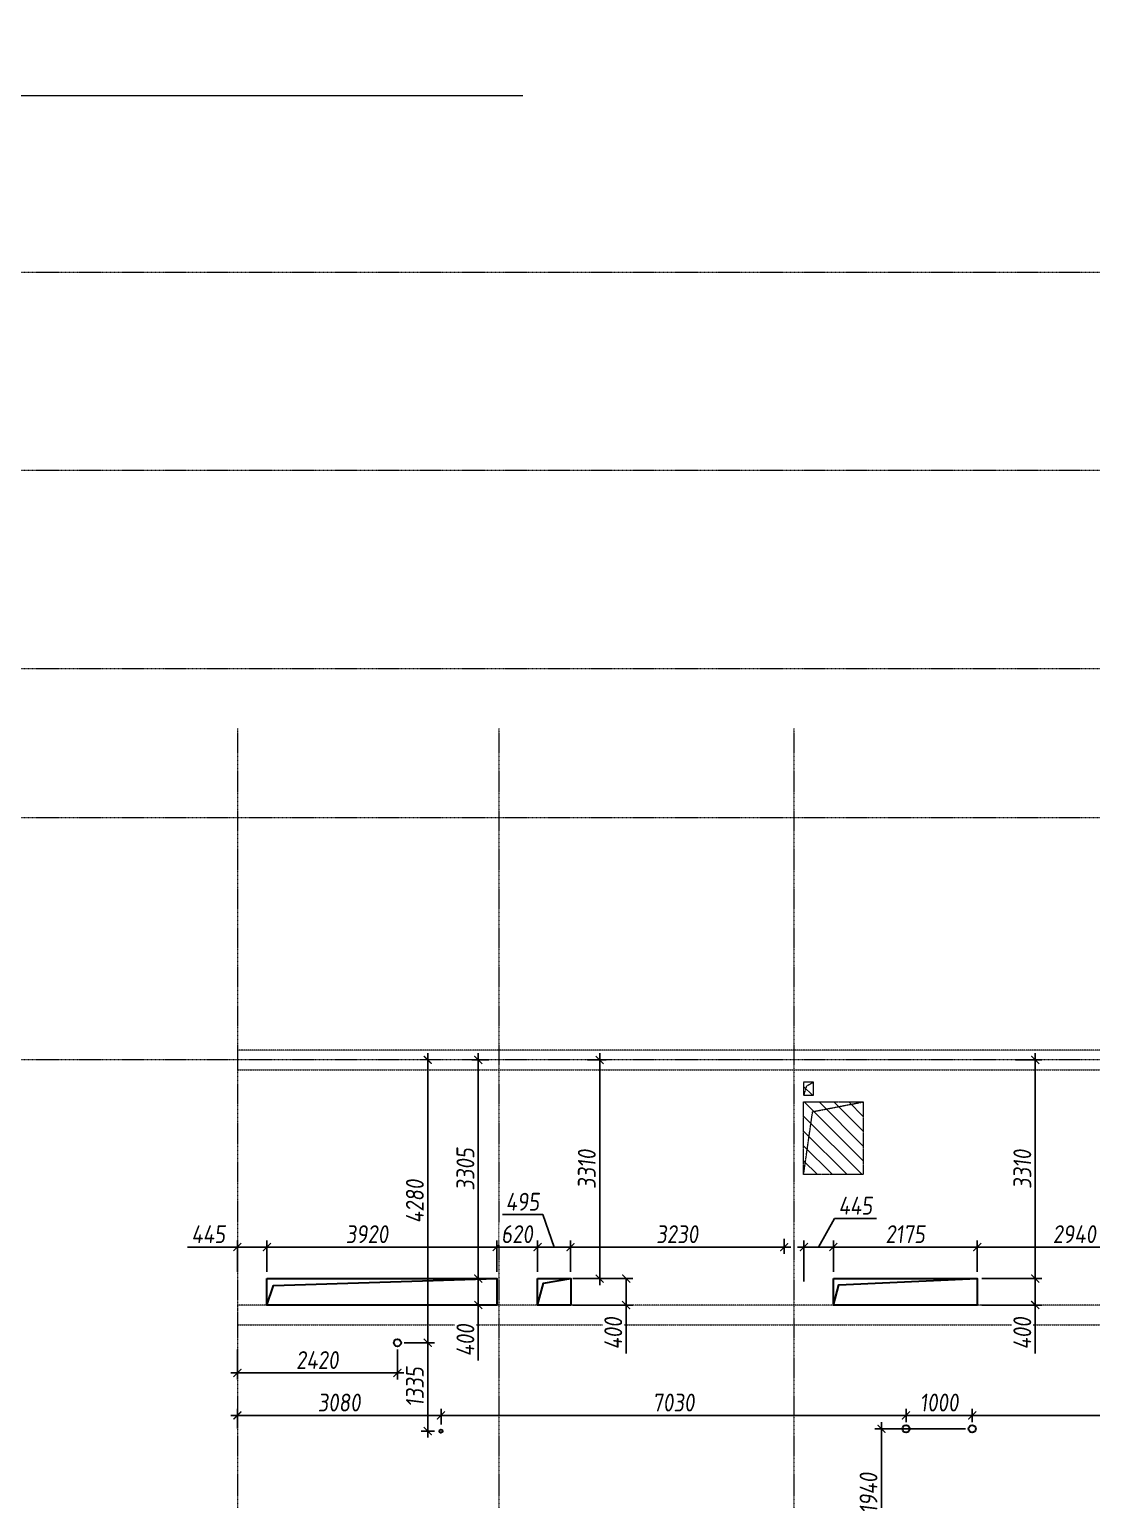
# Model space of a CAD drawing. Header units: millimetres. Extents: x -233751 to 529254, y -907864 to 285890.
# Drawn here: x 343576 to 359633, y 76035 to 98276 of the extents above; entities that cross this region are included whole.
import ezdxf

# ---------------------------------------------------------------- set-up
doc = ezdxf.new("R2010")
doc.units = ezdxf.units.MM
doc.linetypes.add('ADSK_Штриховая_ш2 п1', pattern=[3, 2, -1])
doc.linetypes.add('осевая', pattern=[2, 1.25, -0.25, 0.25, -0.25])
doc.layers.get('0').update_dxf_attribs({"lineweight": 30})
doc.layers.get('Defpoints').update_dxf_attribs({"lineweight": 0})
for name, color, linetype, lineweight in [('КР_БалкиЖБ', 7, 'ADSK_Штриховая_ш2 п1', 5), ('КР_Новые отверстия', 5, 'Continuous', 30), ('КР_Оси', 7, 'Continuous', 5), ('КР_Размеры отверстия', 7, 'Continuous', 5), ('КР_Сущ отверстия', 6, 'Continuous', 15), ('КР_Тонкая', 250, 'Continuous', 0)]:
    doc.layers.add(name, color=color, linetype=linetype, lineweight=lineweight)
doc.styles.add('ISOCPEUR', font='isocpeur.ttf', dxfattribs={"width": 0.85, "oblique": 7})
doc.dimstyles.new('R_100', dxfattribs={"dimtxt": 270, "dimasz": 120, "dimexe": 100, "dimexo": 100, "dimgap": 60, "dimtad": 1, "dimdec": 0, "dimrnd": 5, "dimzin": 0, "dimdsep": 46, "dimtxsty": 'ISOCPEUR', "dimblk": 'ARCHTICK', "dimcen": 0, "dimdle": 100, "dimclrd": 256, "dimclre": 256, "dimclrt": 256, "dimadec": 0, "dimazin": 0, "dimtfac": 2, "dimtdec": 0, "dimtmove": 0, "dimatfit": 3, "dimfxl": 1, "dimtvp": 3, "dimtfill": 1, "dimtolj": 1, "dimtzin": 0, "dimarcsym": 0})

# ---------------------------------------------------------------- blocks, each defined once
blk = doc.blocks.new('*U1879')
at = {"color": 0, "linetype": 'ByBlock', "lineweight": -2, "ltscale": 10}
blk.add_line((0, 0), (-74924, 0), dxfattribs=at)
blk = doc.blocks.new('*U1880')
at = {"color": 0, "linetype": 'ByBlock', "lineweight": -2, "ltscale": 10}
blk.add_line((0, 0), (-74924, 0), dxfattribs=at)
blk = doc.blocks.new('*U1881')
at = {"color": 0, "linetype": 'ByBlock', "lineweight": -2, "ltscale": 10}
blk.add_line((0, 0), (-74924, 0), dxfattribs=at)
blk = doc.blocks.new('*U1882')
at = {"color": 0, "linetype": 'ByBlock', "lineweight": -2, "ltscale": 10}
blk.add_line((0, 0), (-74924, 0), dxfattribs=at)
blk = doc.blocks.new('*U1883')
at = {"color": 0, "linetype": 'ByBlock', "lineweight": -2, "ltscale": 10}
blk.add_line((0, 0), (-74924, 0), dxfattribs=at)
blk = doc.blocks.new('*U1888')
at = {"color": 0, "linetype": 'ByBlock', "lineweight": -2, "ltscale": 10}
blk.add_line((0, 0), (0, -34307), dxfattribs=at)
blk = doc.blocks.new('*U1889')
at = {"color": 0, "linetype": 'ByBlock', "lineweight": -2, "ltscale": 10}
blk.add_line((0, 0), (0, -34307), dxfattribs=at)
blk = doc.blocks.new('*U1890')
at = {"color": 0, "linetype": 'ByBlock', "lineweight": -2, "ltscale": 10}
blk.add_line((0, 0), (0, -34307), dxfattribs=at)
blk = doc.blocks.new('_ArchTick')
at = {"color": 0, "linetype": 'ByBlock', "const_width": 0.15}
blk.add_lwpolyline([(-0.5, -0.5), (0.5, 0.5)], dxfattribs=at)
blk = doc.blocks.new('*D93')
at = {"layer": 'Defpoints', "color": 0, "transparency": 16777216}
for p in [(346720, 77308), (346720, 77008), (349798, 77072)]:
    blk.add_point(p, dxfattribs=at)
at = {"layer": 'КР_Размеры отверстия', "lineweight": -2, "transparency": 16777216}
for p, q in [((346720, 77108), (346720, 77408)), ((349798, 77172), (349798, 77408)), ((349898, 77308), (346620, 77308))]:
    blk.add_line(p, q, dxfattribs=at)
at = {"layer": 'КР_Размеры отверстия', "lineweight": -2, "transparency": 16777216, "xscale": 120, "yscale": 120, "zscale": 120, "rotation": 180}
blk.add_blockref('_ArchTick', (346720, 77308), dxfattribs=at)
at = {"layer": 'КР_Размеры отверстия', "lineweight": -2, "transparency": 16777216, "xscale": 120, "yscale": 120, "zscale": 120}
blk.add_blockref('_ArchTick', (349798, 77308), dxfattribs=at)
at = {"layer": 'КР_Размеры отверстия', "transparency": 16777216, "insert": (348259, 77503), "char_height": 270, "attachment_point": 5, "style": 'ISOCPEUR', "bg_fill": 3, "box_fill_scale": 1.1, "bg_fill_color": 256, "bg_fill_true_color": 13158600, "bg_fill_transparency": 0}
blk.add_mtext('\\A1;3080', dxfattribs=at)
blk = doc.blocks.new('*D94')
at = {"layer": 'Defpoints', "color": 0, "transparency": 16777216}
for p in [(346720, 78407), (349139, 78407), (346720, 77951)]:
    blk.add_point(p, dxfattribs=at)
at = {"layer": 'КР_Размеры отверстия', "lineweight": -2, "transparency": 16777216}
for p, q in [((346720, 78307), (346720, 77851)), ((349139, 78307), (349139, 77851)), ((349239, 77951), (346620, 77951))]:
    blk.add_line(p, q, dxfattribs=at)
at = {"layer": 'КР_Размеры отверстия', "lineweight": -2, "transparency": 16777216, "xscale": 120, "yscale": 120, "zscale": 120, "rotation": 180}
blk.add_blockref('_ArchTick', (346720, 77951), dxfattribs=at)
at = {"layer": 'КР_Размеры отверстия', "lineweight": -2, "transparency": 16777216, "xscale": 120, "yscale": 120, "zscale": 120}
blk.add_blockref('_ArchTick', (349139, 77951), dxfattribs=at)
at = {"layer": 'КР_Размеры отверстия', "transparency": 16777216, "insert": (347929, 78146), "char_height": 270, "attachment_point": 5, "style": 'ISOCPEUR', "bg_fill": 3, "box_fill_scale": 1.1, "bg_fill_color": 256, "bg_fill_true_color": 13158600, "bg_fill_transparency": 0}
blk.add_mtext('\\A1;2420', dxfattribs=at)
blk = doc.blocks.new('*D95')
at = {"layer": 'Defpoints', "color": 0, "transparency": 16777216}
for p in [(346720, 79855), (346720, 79378), (347165, 79378)]:
    blk.add_point(p, dxfattribs=at)
at = {"layer": 'КР_Размеры отверстия', "lineweight": -2, "transparency": 16777216}
for p, q in [((346720, 79855), (345965, 79855)), ((346720, 79478), (346720, 79955)), ((347265, 79855), (346720, 79855)), ((347165, 79478), (347165, 79955))]:
    blk.add_line(p, q, dxfattribs=at)
at = {"layer": 'КР_Размеры отверстия', "lineweight": -2, "transparency": 16777216, "xscale": 120, "yscale": 120, "zscale": 120, "rotation": 180}
blk.add_blockref('_ArchTick', (346720, 79855), dxfattribs=at)
at = {"layer": 'КР_Размеры отверстия', "lineweight": -2, "transparency": 16777216, "xscale": 120, "yscale": 120, "zscale": 120}
blk.add_blockref('_ArchTick', (347165, 79855), dxfattribs=at)
at = {"layer": 'КР_Размеры отверстия', "transparency": 16777216, "insert": (346282, 80050), "char_height": 270, "attachment_point": 5, "style": 'ISOCPEUR', "bg_fill": 3, "box_fill_scale": 1.1, "bg_fill_color": 256, "bg_fill_true_color": 13158600, "bg_fill_transparency": 0}
blk.add_mtext('\\A1;445', dxfattribs=at)
blk = doc.blocks.new('*D96')
at = {"layer": 'Defpoints', "color": 0, "transparency": 16777216}
for p in [(350640, 79855), (346720, 79378), (350640, 79378)]:
    blk.add_point(p, dxfattribs=at)
at = {"layer": 'КР_Размеры отверстия', "lineweight": -2, "transparency": 16777216}
for p, q in [((346620, 79855), (350740, 79855)), ((346720, 79478), (346720, 79955)), ((350640, 79478), (350640, 79955))]:
    blk.add_line(p, q, dxfattribs=at)
at = {"layer": 'КР_Размеры отверстия', "lineweight": -2, "transparency": 16777216, "xscale": 120, "yscale": 120, "zscale": 120, "rotation": 180}
blk.add_blockref('_ArchTick', (346720, 79855), dxfattribs=at)
at = {"layer": 'КР_Размеры отверстия', "lineweight": -2, "transparency": 16777216, "xscale": 120, "yscale": 120, "zscale": 120}
blk.add_blockref('_ArchTick', (350640, 79855), dxfattribs=at)
at = {"layer": 'КР_Размеры отверстия', "transparency": 16777216, "insert": (348680, 80050), "char_height": 270, "attachment_point": 5, "style": 'ISOCPEUR', "bg_fill": 3, "box_fill_scale": 1.1, "bg_fill_color": 256, "bg_fill_true_color": 13158600, "bg_fill_transparency": 0}
blk.add_mtext('\\A1;3920', dxfattribs=at)
blk = doc.blocks.new('*D97')
at = {"layer": 'Defpoints', "color": 0, "transparency": 16777216}
for p in [(350640, 79378), (351259, 79378)]:
    blk.add_point(p, dxfattribs=at)
at = {"layer": 'КР_Размеры отверстия', "lineweight": -2, "transparency": 16777216}
for p, q in [((350540, 79855), (351359, 79855)), ((350640, 79478), (350640, 79955)), ((351259, 79478), (351259, 79955))]:
    blk.add_line(p, q, dxfattribs=at)
at = {"layer": 'КР_Размеры отверстия', "lineweight": -2, "transparency": 16777216, "xscale": 120, "yscale": 120, "zscale": 120, "rotation": 180}
blk.add_blockref('_ArchTick', (350640, 79855), dxfattribs=at)
at = {"layer": 'КР_Размеры отверстия', "lineweight": -2, "transparency": 16777216, "xscale": 120, "yscale": 120, "zscale": 120}
blk.add_blockref('_ArchTick', (351259, 79855), dxfattribs=at)
at = {"layer": 'КР_Размеры отверстия', "transparency": 16777216, "insert": (350949, 80050), "char_height": 270, "attachment_point": 5, "style": 'ISOCPEUR', "bg_fill": 3, "box_fill_scale": 1.1, "bg_fill_color": 256, "bg_fill_true_color": 13158600, "bg_fill_transparency": 0}
blk.add_mtext('\\A1;620', dxfattribs=at)
at = {"layer": 'Defpoints', "color": 0, "transparency": 16777216}
blk.add_point((351259, 79855), dxfattribs=at)
blk = doc.blocks.new('*D98')
at = {"layer": 'Defpoints', "color": 0, "transparency": 16777216}
for p in [(351755, 79855), (351259, 79378), (351755, 79378)]:
    blk.add_point(p, dxfattribs=at)
at = {"layer": 'КР_Размеры отверстия', "lineweight": -2, "transparency": 16777216}
for p, q in [((351338, 80346), (350726, 80346)), ((351507, 79855), (351338, 80346)), ((351159, 79855), (351855, 79855)), ((351259, 79478), (351259, 79955)), ((351755, 79478), (351755, 79955))]:
    blk.add_line(p, q, dxfattribs=at)
at = {"layer": 'КР_Размеры отверстия', "lineweight": -2, "transparency": 16777216, "xscale": 120, "yscale": 120, "zscale": 120, "rotation": 180}
blk.add_blockref('_ArchTick', (351259, 79855), dxfattribs=at)
at = {"layer": 'КР_Размеры отверстия', "lineweight": -2, "transparency": 16777216, "xscale": 120, "yscale": 120, "zscale": 120}
blk.add_blockref('_ArchTick', (351755, 79855), dxfattribs=at)
at = {"layer": 'КР_Размеры отверстия', "transparency": 16777216, "insert": (351032, 80541), "char_height": 270, "attachment_point": 5, "style": 'ISOCPEUR', "bg_fill": 3, "box_fill_scale": 1.1, "bg_fill_color": 256, "bg_fill_true_color": 13158600, "bg_fill_transparency": 0}
blk.add_mtext('\\A1;495', dxfattribs=at)
blk = doc.blocks.new('*D99')
at = {"layer": 'Defpoints', "color": 0, "transparency": 16777216}
for p in [(354985, 80080), (354985, 79855), (351755, 79378)]:
    blk.add_point(p, dxfattribs=at)
at = {"layer": 'КР_Размеры отверстия', "lineweight": -2, "transparency": 16777216}
for p, q in [((351655, 79855), (355085, 79855)), ((351755, 79478), (351755, 79955)), ((354985, 79980), (354985, 79755))]:
    blk.add_line(p, q, dxfattribs=at)
at = {"layer": 'КР_Размеры отверстия', "lineweight": -2, "transparency": 16777216, "xscale": 120, "yscale": 120, "zscale": 120, "rotation": 180}
blk.add_blockref('_ArchTick', (351755, 79855), dxfattribs=at)
at = {"layer": 'КР_Размеры отверстия', "lineweight": -2, "transparency": 16777216, "xscale": 120, "yscale": 120, "zscale": 120}
blk.add_blockref('_ArchTick', (354985, 79855), dxfattribs=at)
at = {"layer": 'КР_Размеры отверстия', "transparency": 16777216, "insert": (353370, 80050), "char_height": 270, "attachment_point": 5, "style": 'ISOCPEUR', "bg_fill": 3, "box_fill_scale": 1.1, "bg_fill_color": 256, "bg_fill_true_color": 13158600, "bg_fill_transparency": 0}
blk.add_mtext('\\A1;3230', dxfattribs=at)
blk = doc.blocks.new('*D100')
at = {"layer": 'Defpoints', "color": 0, "transparency": 16777216}
for p in [(350362, 79378), (350640, 79378), (350640, 78978)]:
    blk.add_point(p, dxfattribs=at)
at = {"layer": 'КР_Размеры отверстия', "lineweight": -2, "transparency": 16777216}
for p, q in [((350540, 79378), (350262, 79378)), ((350362, 79378), (350362, 78878)), ((350540, 78978), (350262, 78978)), ((350362, 78978), (350362, 78140))]:
    blk.add_line(p, q, dxfattribs=at)
at = {"layer": 'КР_Размеры отверстия', "lineweight": -2, "transparency": 16777216, "xscale": 120, "yscale": 120, "zscale": 120}
for p, rotation in [((350362, 79378), 90), ((350362, 78978), 270)]:
    blk.add_blockref('_ArchTick', p, dxfattribs=dict(at, rotation=rotation))
at = {"layer": 'КР_Размеры отверстия', "transparency": 16777216, "insert": (350167, 78446), "char_height": 270, "attachment_point": 5, "rotation": 90, "style": 'ISOCPEUR', "bg_fill": 3, "box_fill_scale": 1.1, "bg_fill_color": 256, "bg_fill_true_color": 13158600, "bg_fill_transparency": 0}
blk.add_mtext('\\A1;400', dxfattribs=at)
blk = doc.blocks.new('*D101')
at = {"layer": 'Defpoints', "color": 0, "transparency": 16777216}
for p in [(350362, 82686), (350623, 82686), (350640, 79378)]:
    blk.add_point(p, dxfattribs=at)
at = {"layer": 'КР_Размеры отверстия', "lineweight": -2, "transparency": 16777216}
for p, q in [((350362, 79278), (350362, 82786)), ((350523, 82686), (350262, 82686)), ((350540, 79378), (350262, 79378))]:
    blk.add_line(p, q, dxfattribs=at)
at = {"layer": 'КР_Размеры отверстия', "lineweight": -2, "transparency": 16777216, "xscale": 120, "yscale": 120, "zscale": 120}
for p, rotation in [((350362, 82686), 90), ((350362, 79378), 270)]:
    blk.add_blockref('_ArchTick', p, dxfattribs=dict(at, rotation=rotation))
at = {"layer": 'КР_Размеры отверстия', "transparency": 16777216, "insert": (350167, 81032), "char_height": 270, "attachment_point": 5, "rotation": 90, "style": 'ISOCPEUR', "bg_fill": 3, "box_fill_scale": 1.1, "bg_fill_color": 256, "bg_fill_true_color": 13158600, "bg_fill_transparency": 0}
blk.add_mtext('\\A1;3305', dxfattribs=at)
blk = doc.blocks.new('*D102')
at = {"layer": 'Defpoints', "color": 0, "transparency": 16777216}
for p in [(349598, 82686), (349598, 82686), (349139, 78407)]:
    blk.add_point(p, dxfattribs=at)
at = {"layer": 'КР_Размеры отверстия', "lineweight": -2, "transparency": 16777216}
for p, q in [((349598, 78307), (349598, 82786)), ((349239, 78407), (349698, 78407))]:
    blk.add_line(p, q, dxfattribs=at)
at = {"layer": 'КР_Размеры отверстия', "lineweight": -2, "transparency": 16777216, "xscale": 120, "yscale": 120, "zscale": 120}
for p, rotation in [((349598, 82686), 90), ((349598, 78407), 270)]:
    blk.add_blockref('_ArchTick', p, dxfattribs=dict(at, rotation=rotation))
at = {"layer": 'КР_Размеры отверстия', "transparency": 16777216, "insert": (349403, 80547), "char_height": 270, "attachment_point": 5, "rotation": 90, "style": 'ISOCPEUR', "bg_fill": 3, "box_fill_scale": 1.1, "bg_fill_color": 256, "bg_fill_true_color": 13158600, "bg_fill_transparency": 0}
blk.add_mtext('\\A1;4280', dxfattribs=at)
blk = doc.blocks.new('*D103')
at = {"layer": 'Defpoints', "color": 0, "transparency": 16777216}
for p in [(349139, 78407), (349598, 77072), (349798, 77072)]:
    blk.add_point(p, dxfattribs=at)
at = {"layer": 'КР_Размеры отверстия', "lineweight": -2, "transparency": 16777216}
for p, q in [((349239, 78407), (349698, 78407)), ((349598, 78507), (349598, 76972)), ((349698, 77072), (349498, 77072))]:
    blk.add_line(p, q, dxfattribs=at)
at = {"layer": 'КР_Размеры отверстия', "lineweight": -2, "transparency": 16777216, "xscale": 120, "yscale": 120, "zscale": 120}
for p, rotation in [((349598, 78407), 90), ((349598, 77072), 270)]:
    blk.add_blockref('_ArchTick', p, dxfattribs=dict(at, rotation=rotation))
at = {"layer": 'КР_Размеры отверстия', "transparency": 16777216, "insert": (349403, 77740), "char_height": 270, "attachment_point": 5, "rotation": 90, "style": 'ISOCPEUR', "bg_fill": 3, "box_fill_scale": 1.1, "bg_fill_color": 256, "bg_fill_true_color": 13158600, "bg_fill_transparency": 0}
blk.add_mtext('\\A1;1335', dxfattribs=at)
blk = doc.blocks.new('*D104')
at = {"layer": 'Defpoints', "color": 0, "transparency": 16777216}
for p in [(355730, 79855), (355285, 79234), (355730, 79378)]:
    blk.add_point(p, dxfattribs=at)
at = {"layer": 'КР_Размеры отверстия', "lineweight": -2, "transparency": 16777216}
for p, q in [((355507, 79855), (355747, 80286)), ((355747, 80286), (356382, 80286)), ((355185, 79855), (355830, 79855)), ((355285, 79334), (355285, 79955)), ((355730, 79478), (355730, 79955))]:
    blk.add_line(p, q, dxfattribs=at)
at = {"layer": 'КР_Размеры отверстия', "lineweight": -2, "transparency": 16777216, "xscale": 120, "yscale": 120, "zscale": 120, "rotation": 180}
blk.add_blockref('_ArchTick', (355285, 79855), dxfattribs=at)
at = {"layer": 'КР_Размеры отверстия', "lineweight": -2, "transparency": 16777216, "xscale": 120, "yscale": 120, "zscale": 120}
blk.add_blockref('_ArchTick', (355730, 79855), dxfattribs=at)
at = {"layer": 'КР_Размеры отверстия', "transparency": 16777216, "insert": (356065, 80481), "char_height": 270, "attachment_point": 5, "style": 'ISOCPEUR', "bg_fill": 3, "box_fill_scale": 1.1, "bg_fill_color": 256, "bg_fill_true_color": 13158600, "bg_fill_transparency": 0}
blk.add_mtext('\\A1;445', dxfattribs=at)
blk = doc.blocks.new('*D105')
at = {"layer": 'Defpoints', "color": 0, "transparency": 16777216}
for p in [(357905, 79855), (355730, 79378), (357905, 79378)]:
    blk.add_point(p, dxfattribs=at)
at = {"layer": 'КР_Размеры отверстия', "lineweight": -2, "transparency": 16777216}
for p, q in [((355630, 79855), (358005, 79855)), ((355730, 79478), (355730, 79955)), ((357905, 79478), (357905, 79955))]:
    blk.add_line(p, q, dxfattribs=at)
at = {"layer": 'КР_Размеры отверстия', "lineweight": -2, "transparency": 16777216, "xscale": 120, "yscale": 120, "zscale": 120, "rotation": 180}
blk.add_blockref('_ArchTick', (355730, 79855), dxfattribs=at)
at = {"layer": 'КР_Размеры отверстия', "lineweight": -2, "transparency": 16777216, "xscale": 120, "yscale": 120, "zscale": 120}
blk.add_blockref('_ArchTick', (357905, 79855), dxfattribs=at)
at = {"layer": 'КР_Размеры отверстия', "transparency": 16777216, "insert": (356817, 80050), "char_height": 270, "attachment_point": 5, "style": 'ISOCPEUR', "bg_fill": 3, "box_fill_scale": 1.1, "bg_fill_color": 256, "bg_fill_true_color": 13158600, "bg_fill_transparency": 0}
blk.add_mtext('\\A1;2175', dxfattribs=at)
blk = doc.blocks.new('*D106')
at = {"layer": 'Defpoints', "color": 0, "transparency": 16777216}
for p in [(360846, 79855), (357905, 79378), (360846, 79378)]:
    blk.add_point(p, dxfattribs=at)
at = {"layer": 'КР_Размеры отверстия', "lineweight": -2, "transparency": 16777216}
for p, q in [((357805, 79855), (360946, 79855)), ((357905, 79478), (357905, 79955)), ((360846, 79478), (360846, 79955))]:
    blk.add_line(p, q, dxfattribs=at)
at = {"layer": 'КР_Размеры отверстия', "lineweight": -2, "transparency": 16777216, "xscale": 120, "yscale": 120, "zscale": 120, "rotation": 180}
blk.add_blockref('_ArchTick', (357905, 79855), dxfattribs=at)
at = {"layer": 'КР_Размеры отверстия', "lineweight": -2, "transparency": 16777216, "xscale": 120, "yscale": 120, "zscale": 120}
blk.add_blockref('_ArchTick', (360846, 79855), dxfattribs=at)
at = {"layer": 'КР_Размеры отверстия', "transparency": 16777216, "insert": (359375, 80050), "char_height": 270, "attachment_point": 5, "style": 'ISOCPEUR', "bg_fill": 3, "box_fill_scale": 1.1, "bg_fill_color": 256, "bg_fill_true_color": 13158600, "bg_fill_transparency": 0}
blk.add_mtext('\\A1;2940', dxfattribs=at)
blk = doc.blocks.new('*D111')
at = {"layer": 'Defpoints', "color": 0, "transparency": 16777216}
for p in [(357875, 79378), (358781, 79378), (357875, 78978)]:
    blk.add_point(p, dxfattribs=at)
at = {"layer": 'КР_Размеры отверстия', "lineweight": -2, "transparency": 16777216}
for p, q in [((357975, 79378), (358881, 79378)), ((358781, 79378), (358781, 78878)), ((357975, 78978), (358881, 78978)), ((358781, 78978), (358781, 78245))]:
    blk.add_line(p, q, dxfattribs=at)
at = {"layer": 'КР_Размеры отверстия', "lineweight": -2, "transparency": 16777216, "xscale": 120, "yscale": 120, "zscale": 120}
for p, rotation in [((358781, 79378), 90), ((358781, 78978), 270)]:
    blk.add_blockref('_ArchTick', p, dxfattribs=dict(at, rotation=rotation))
at = {"layer": 'КР_Размеры отверстия', "transparency": 16777216, "insert": (358586, 78551), "char_height": 270, "attachment_point": 5, "rotation": 90, "style": 'ISOCPEUR', "bg_fill": 3, "box_fill_scale": 1.1, "bg_fill_color": 256, "bg_fill_true_color": 13158600, "bg_fill_transparency": 0}
blk.add_mtext('\\A1;400', dxfattribs=at)
blk = doc.blocks.new('*D112')
at = {"layer": 'Defpoints', "color": 0, "transparency": 16777216}
for p in [(358381, 82686), (358781, 82686), (357875, 79378)]:
    blk.add_point(p, dxfattribs=at)
at = {"layer": 'КР_Размеры отверстия', "lineweight": -2, "transparency": 16777216}
for p, q in [((358781, 79278), (358781, 82786)), ((358481, 82686), (358881, 82686)), ((357975, 79378), (358881, 79378))]:
    blk.add_line(p, q, dxfattribs=at)
at = {"layer": 'КР_Размеры отверстия', "lineweight": -2, "transparency": 16777216, "xscale": 120, "yscale": 120, "zscale": 120}
for p, rotation in [((358781, 82686), 90), ((358781, 79378), 270)]:
    blk.add_blockref('_ArchTick', p, dxfattribs=dict(at, rotation=rotation))
at = {"layer": 'КР_Размеры отверстия', "transparency": 16777216, "insert": (358586, 81032), "char_height": 270, "attachment_point": 5, "rotation": 90, "style": 'ISOCPEUR', "bg_fill": 3, "box_fill_scale": 1.1, "bg_fill_color": 256, "bg_fill_true_color": 13158600, "bg_fill_transparency": 0}
blk.add_mtext('\\A1;3310', dxfattribs=at)
blk = doc.blocks.new('*D113')
at = {"layer": 'Defpoints', "color": 0, "transparency": 16777216}
for p in [(351691, 79378), (352597, 79378), (351691, 78978)]:
    blk.add_point(p, dxfattribs=at)
at = {"layer": 'КР_Размеры отверстия', "lineweight": -2, "transparency": 16777216}
for p, q in [((351791, 79378), (352697, 79378)), ((352597, 79378), (352597, 78878)), ((351791, 78978), (352697, 78978)), ((352597, 78978), (352597, 78245))]:
    blk.add_line(p, q, dxfattribs=at)
at = {"layer": 'КР_Размеры отверстия', "lineweight": -2, "transparency": 16777216, "xscale": 120, "yscale": 120, "zscale": 120}
for p, rotation in [((352597, 79378), 90), ((352597, 78978), 270)]:
    blk.add_blockref('_ArchTick', p, dxfattribs=dict(at, rotation=rotation))
at = {"layer": 'КР_Размеры отверстия', "transparency": 16777216, "insert": (352402, 78551), "char_height": 270, "attachment_point": 5, "rotation": 90, "style": 'ISOCPEUR', "bg_fill": 3, "box_fill_scale": 1.1, "bg_fill_color": 256, "bg_fill_true_color": 13158600, "bg_fill_transparency": 0}
blk.add_mtext('\\A1;400', dxfattribs=at)
blk = doc.blocks.new('*D114')
at = {"layer": 'Defpoints', "color": 0, "transparency": 16777216}
for p in [(351915, 82686), (352197, 82686), (351691, 79378)]:
    blk.add_point(p, dxfattribs=at)
at = {"layer": 'КР_Размеры отверстия', "lineweight": -2, "transparency": 16777216}
for p, q in [((352197, 79278), (352197, 82786)), ((352015, 82686), (352297, 82686)), ((351791, 79378), (352297, 79378))]:
    blk.add_line(p, q, dxfattribs=at)
at = {"layer": 'КР_Размеры отверстия', "lineweight": -2, "transparency": 16777216, "xscale": 120, "yscale": 120, "zscale": 120}
for p, rotation in [((352197, 82686), 90), ((352197, 79378), 270)]:
    blk.add_blockref('_ArchTick', p, dxfattribs=dict(at, rotation=rotation))
at = {"layer": 'КР_Размеры отверстия', "transparency": 16777216, "insert": (352002, 81032), "char_height": 270, "attachment_point": 5, "rotation": 90, "style": 'ISOCPEUR', "bg_fill": 3, "box_fill_scale": 1.1, "bg_fill_color": 256, "bg_fill_true_color": 13158600, "bg_fill_transparency": 0}
blk.add_mtext('\\A1;3310', dxfattribs=at)
blk = doc.blocks.new('*D115')
at = {"layer": 'Defpoints', "color": 0, "transparency": 16777216}
for p in [(356828, 77308), (349798, 77072), (356828, 77105)]:
    blk.add_point(p, dxfattribs=at)
at = {"layer": 'КР_Размеры отверстия', "lineweight": -2, "transparency": 16777216}
for p, q in [((349798, 77172), (349798, 77408)), ((356828, 77205), (356828, 77408)), ((349698, 77308), (356928, 77308))]:
    blk.add_line(p, q, dxfattribs=at)
at = {"layer": 'КР_Размеры отверстия', "lineweight": -2, "transparency": 16777216, "xscale": 120, "yscale": 120, "zscale": 120, "rotation": 180}
blk.add_blockref('_ArchTick', (349798, 77308), dxfattribs=at)
at = {"layer": 'КР_Размеры отверстия', "lineweight": -2, "transparency": 16777216, "xscale": 120, "yscale": 120, "zscale": 120}
blk.add_blockref('_ArchTick', (356828, 77308), dxfattribs=at)
at = {"layer": 'КР_Размеры отверстия', "transparency": 16777216, "insert": (353313, 77503), "char_height": 270, "attachment_point": 5, "style": 'ISOCPEUR', "bg_fill": 3, "box_fill_scale": 1.1, "bg_fill_color": 256, "bg_fill_true_color": 13158600, "bg_fill_transparency": 0}
blk.add_mtext('\\A1;7030', dxfattribs=at)
blk = doc.blocks.new('*D116')
at = {"layer": 'Defpoints', "color": 0, "transparency": 16777216}
for p in [(357829, 77308), (356828, 77105), (357829, 77105)]:
    blk.add_point(p, dxfattribs=at)
at = {"layer": 'КР_Размеры отверстия', "lineweight": -2, "transparency": 16777216}
for p, q in [((356828, 77205), (356828, 77408)), ((357829, 77205), (357829, 77408)), ((356728, 77308), (357929, 77308))]:
    blk.add_line(p, q, dxfattribs=at)
at = {"layer": 'КР_Размеры отверстия', "lineweight": -2, "transparency": 16777216, "xscale": 120, "yscale": 120, "zscale": 120, "rotation": 180}
blk.add_blockref('_ArchTick', (356828, 77308), dxfattribs=at)
at = {"layer": 'КР_Размеры отверстия', "lineweight": -2, "transparency": 16777216, "xscale": 120, "yscale": 120, "zscale": 120}
blk.add_blockref('_ArchTick', (357829, 77308), dxfattribs=at)
at = {"layer": 'КР_Размеры отверстия', "transparency": 16777216, "insert": (357329, 77503), "char_height": 270, "attachment_point": 5, "style": 'ISOCPEUR', "bg_fill": 3, "box_fill_scale": 1.1, "bg_fill_color": 256, "bg_fill_true_color": 13158600, "bg_fill_transparency": 0}
blk.add_mtext('\\A1;1000', dxfattribs=at)
blk = doc.blocks.new('*D117')
at = {"layer": 'Defpoints', "color": 0, "transparency": 16777216}
for p in [(369949, 77308), (357829, 77105), (369949, 77095)]:
    blk.add_point(p, dxfattribs=at)
at = {"layer": 'КР_Размеры отверстия', "lineweight": -2, "transparency": 16777216}
for p, q in [((357829, 77205), (357829, 77408)), ((369949, 77195), (369949, 77408)), ((357729, 77308), (370049, 77308))]:
    blk.add_line(p, q, dxfattribs=at)
at = {"layer": 'КР_Размеры отверстия', "lineweight": -2, "transparency": 16777216, "xscale": 120, "yscale": 120, "zscale": 120, "rotation": 180}
blk.add_blockref('_ArchTick', (357829, 77308), dxfattribs=at)
at = {"layer": 'КР_Размеры отверстия', "lineweight": -2, "transparency": 16777216, "xscale": 120, "yscale": 120, "zscale": 120}
blk.add_blockref('_ArchTick', (369949, 77308), dxfattribs=at)
at = {"layer": 'КР_Размеры отверстия', "transparency": 16777216, "insert": (363889, 77503), "char_height": 270, "attachment_point": 5, "style": 'ISOCPEUR', "bg_fill": 3, "box_fill_scale": 1.1, "bg_fill_color": 256, "bg_fill_true_color": 13158600, "bg_fill_transparency": 0}
blk.add_mtext('\\A1;12120', dxfattribs=at)
blk = doc.blocks.new('*D176')
at = {"layer": 'Defpoints', "color": 0, "transparency": 16777216}
for p in [(357829, 77105), (356456, 75166), (356842, 75166)]:
    blk.add_point(p, dxfattribs=at)
at = {"layer": 'КР_Размеры отверстия', "lineweight": -2, "transparency": 16777216}
for p, q in [((356456, 77205), (356456, 75066)), ((357729, 77105), (356356, 77105)), ((356742, 75166), (356356, 75166))]:
    blk.add_line(p, q, dxfattribs=at)
at = {"layer": 'КР_Размеры отверстия', "lineweight": -2, "transparency": 16777216, "xscale": 120, "yscale": 120, "zscale": 120}
for p, rotation in [((356456, 77105), 90), ((356456, 75166), 270)]:
    blk.add_blockref('_ArchTick', p, dxfattribs=dict(at, rotation=rotation))
at = {"layer": 'КР_Размеры отверстия', "transparency": 16777216, "insert": (356261, 76135), "char_height": 270, "attachment_point": 5, "rotation": 90, "style": 'ISOCPEUR', "bg_fill": 3, "box_fill_scale": 1.1, "bg_fill_color": 256, "bg_fill_true_color": 13158600, "bg_fill_transparency": 0}
blk.add_mtext('\\A1;1940', dxfattribs=at)
blk = doc.blocks.new('*U2005')
at = {"color": 0, "linetype": 'Continuous', "lineweight": -2}
blk.add_wipeout([(0, 0), (543, 0), (1087, 0), (1630, 0), (2173, 0), (2716, 0), (3260, 0), (3803, 0), (4346, 0), (4889, 0), (5433, 0), (5976, 0), (6519, 0), (7062, 0), (7606, 0), (8149, 0), (8692, 0), (9235, 0), (9779, 0), (10322, 0), (10865, 0), (10871, 25), (10878, 50), (10884, 75), (10890, 100), (10896, 125), (10903, 150), (10909, 175), (10915, 200), (10921, 225), (10928, 250), (10934, 275), (10940, 300), (10946, 325), (10953, 350), (10959, 375), (10965, 400), (10971, 425), (10978, 450), (10984, 475), (10990, 500), (11003, 450), (11015, 400), (11028, 350), (11040, 300), (11053, 250), (11065, 200), (11078, 150), (11090, 100), (11103, 50), (11115, 0), (11128, -50), (11140, -100), (11153, -150), (11165, -200), (11178, -250), (11190, -300), (11203, -350), (11215, -400), (11228, -450), (11240, -500), (11246, -475), (11253, -450), (11259, -425), (11265, -400), (11271, -375), (11278, -350), (11284, -325), (11290, -300), (11296, -275), (11303, -250), (11309, -225), (11315, -200), (11321, -175), (11328, -150), (11334, -125), (11340, -100), (11346, -75), (11353, -50), (11359, -25), (11365, 0), (11908, 0), (12452, 0), (12995, 0), (13538, 0), (14081, 0), (14625, 0), (15168, 0), (15711, 0), (16254, 0), (16798, 0), (17341, 0), (17884, 0), (18427, 0), (18971, 0), (19514, 0), (20057, 0), (20600, 0), (21144, 0), (21687, 0), (22230, 0), (22230, 1000), (0, 1000)], dxfattribs=at)
blk.add_lwpolyline([(-200, 0), (0, 0), (10865, 0), (10990, 500), (11240, -500), (11365, 0), (22230, 0), (22430, 0)], dxfattribs=at)

msp = doc.modelspace()

# ---------------------------------------------------------------- hatches: boundary and pattern name
at = {"layer": 'КР_Сущ отверстия'}
h = msp.add_hatch(dxfattribs=at)
h.set_pattern_fill('ANSI31', scale=50, angle=90, style=0)
h.paths.add_polyline_path([(355429.6, 82350.7), (355279.6, 82350.7), (355279.6, 82150.7), (355429.6, 82150.7)])
h = msp.add_hatch(dxfattribs=at)
h.set_pattern_fill('ANSI31', scale=50, angle=90, style=0)
h.paths.add_polyline_path([(355279.6, 80950.7), (356179.6, 80950.7), (356179.6, 82050.7), (355279.6, 82050.7)])

# ---------------------------------------------------------------- linework, layer by layer
at = {"layer": 'КР_БалкиЖБ', "ltscale": 2}
for points in [[(346719.6, 82535.7), (380919.6, 82535.7), (380919.6, 82835.7), (346719.6, 82835.7)], [(346719.6, 78677.5), (380919.6, 78677.5), (380919.6, 78977.5), (346719.6, 78977.5)]]:
    msp.add_lwpolyline(points, close=True, dxfattribs=at)
at = {"layer": 'КР_Новые отверстия'}
for points in [[(347164.6, 79378.5), (350639.6, 79378.5), (350639.6, 78978.5), (347164.6, 78978.5)], [(351259.2, 79377.5), (351759.2, 79377.5), (351759.2, 78977.5), (351259.2, 78977.5)], [(355729.6, 79378.5), (357904.6, 79378.5), (357904.6, 78978.5), (355729.6, 78978.5)]]:
    msp.add_lwpolyline(points, close=True, dxfattribs=at)
for points in [[(347164.6, 78978.5), (347264.4, 79271.7), (350639.6, 79378.5)], [(351259.2, 78977.5), (351345, 79308.6), (351759.2, 79377.5)], [(355729.6, 78978.5), (355813, 79283.8), (357904.6, 79378.5)]]:
    msp.add_lwpolyline(points, dxfattribs=at)
for centre, radius in [((349138.6, 78407.5), 55), ((349797.9, 77072), 25), ((356828.3, 77105.4), 55), ((357828.9, 77104.8), 55)]:
    msp.add_circle(centre, radius, dxfattribs=at)
at = {"layer": 'КР_Сущ отверстия', "linetype": 'ADSK_Штриховая_ш2 п1', "ltscale": 0.3}
msp.add_lwpolyline([(355279.6, 82150.7), (355429.6, 82150.7), (355429.6, 82350.7), (355279.6, 82350.7)], close=True, dxfattribs=at)
msp.add_lwpolyline([(355284.6, 82150.7), (355329.1, 82295.3), (355429.6, 82350.7)], dxfattribs=at)
at = {"layer": 'КР_Сущ отверстия', "linetype": 'ADSK_Штриховая_ш2 п1'}
msp.add_lwpolyline([(355279.6, 82050.7), (356179.6, 82050.7), (356179.6, 80950.7), (355279.6, 80950.7)], close=True, dxfattribs=at)
msp.add_lwpolyline([(355279.6, 80950.7), (355415.9, 81903.7), (356179.6, 82050.7)], dxfattribs=at)

# ---------------------------------------------------------------- block references
at = {"layer": 'КР_Оси', "linetype": 'осевая'}
for name, p in [('*U1883', (400588, 94600.7)), ('*U1882', (400588, 91600.7)), ('*U1881', (400588, 88600.7)), ('*U1888', (346719.6, 87701.9)), ('*U1889', (350674.6, 87701.9)), ('*U1890', (355129.6, 87701.9)), ('*U1880', (400588, 86350.7)), ('*U1879', (400588, 82685.7))]:
    msp.add_blockref(name, p, dxfattribs=at)
at = {"layer": 'КР_Тонкая'}
msp.add_blockref('*U2005', (328603.2, 97275.8), dxfattribs=at)

# ---------------------------------------------------------------- next in the draw order: dimensions: what is measured, and where the dimension line sits
at = {"layer": 'КР_Размеры отверстия'}
for base, p1, p2, picture, middle in [((346719.6, 79854.9), (347164.6, 79378.5), (346719.6, 79378.5), '*D95', (346282.1, 80049.9)), ((346719.6, 77951.3), (349138.6, 78407.5), (346719.6, 78407.5), '*D94', (347929.1, 78146.3)), ((346719.6, 77308.2), (349797.9, 77072), (346719.6, 77007.6), '*D93', (348258.7, 77503.2))]:
    dim = msp.add_linear_dim(base=base, p1=p1, p2=p2, dimstyle='R_100', override={"dimpost": '\\X'}, dxfattribs=at)
    dim.commit()
    dim.dimension.update_dxf_attribs({"geometry": picture, "text_midpoint": middle})

# ---------------------------------------------------------------- next in the draw order: dimensions: what is measured, and where the dimension line sits
dim = msp.add_linear_dim(base=(350639.6, 79854.9), p1=(346719.6, 79378.5), p2=(350639.6, 79378.5), dimstyle='R_100', override={"dimpost": '\\X'}, dxfattribs=at)
dim.commit()
dim.dimension.update_dxf_attribs({"geometry": '*D96', "text_midpoint": (348679.6, 80049.9)})

# ---------------------------------------------------------------- next in the draw order: dimensions: what is measured, and where the dimension line sits
dim = msp.add_linear_dim(base=(349598.1, 82685.7), p1=(349138.6, 78407.5), p2=(349598.1, 82685.7), angle=90, dimstyle='R_100', override={"dimpost": '\\X'}, dxfattribs=at)
dim.commit()
dim.dimension.update_dxf_attribs({"geometry": '*D102', "text_midpoint": (349403.1, 80546.6)})
dim = msp.add_linear_dim(base=(351259.2, 79854.9), p1=(350639.6, 79378.5), p2=(351259.2, 79377.5), dimstyle='R_100', override={"dimpost": '\\X'}, dxfattribs=at)
dim.commit()
dim.dimension.update_dxf_attribs({"geometry": '*D97', "text_midpoint": (350949.4, 80049.9)})

# ---------------------------------------------------------------- next in the draw order: dimensions: what is measured, and where the dimension line sits
dim = msp.add_linear_dim(base=(351754.6, 79854.9), p1=(351259.2, 79377.5), p2=(351754.6, 79377.5), dimstyle='R_100', override={"dimpost": '\\X', "dimtmove": 1}, dxfattribs=at)
dim.commit()
dim.dimension.update_dxf_attribs({"geometry": '*D98', "text_midpoint": (351278.1, 80346), "dimtype": 160})
dim = msp.add_linear_dim(base=(349598.1479, 77071.9866), p1=(349138.5644, 78407.4735), p2=(349797.875, 77071.9866), angle=90, dimstyle='R_100', override={"dimpost": '\\X'}, dxfattribs=at)
dim.commit()
dim.dimension.update_dxf_attribs({"geometry": '*D103', "text_midpoint": (349403.1479, 77739.73)})

# ---------------------------------------------------------------- next in the draw order: dimensions: what is measured, and where the dimension line sits
for base, p1, p2, picture, middle in [((354984.6, 79854.9), (351754.6, 79377.5), (354984.6, 80080.3), '*D99', (353369.6, 80049.9)), ((356828.3, 77308.2), (349797.9, 77072), (356828.3, 77105.4), '*D115', (353313.1, 77503.2))]:
    dim = msp.add_linear_dim(base=base, p1=p1, p2=p2, dimstyle='R_100', override={"dimpost": '\\X'}, dxfattribs=at)
    dim.commit()
    dim.dimension.update_dxf_attribs({"geometry": picture, "text_midpoint": middle})
dim = msp.add_linear_dim(base=(350362.4, 79378.5), p1=(350639.6, 78978.5), p2=(350639.6, 79378.5), angle=90, dimstyle='R_100', override={"dimpost": '\\X'}, dxfattribs=at)
dim.commit()
dim.dimension.update_dxf_attribs({"geometry": '*D100', "text_midpoint": (350362.4, 78445.8), "dimtype": 160})

# ---------------------------------------------------------------- next in the draw order: dimensions: what is measured, and where the dimension line sits
dim = msp.add_linear_dim(base=(350362.4, 82685.7), p1=(350639.6, 79378.5), p2=(350622.8, 82685.7), angle=90, dimstyle='R_100', override={"dimpost": '\\X'}, dxfattribs=at)
dim.commit()
dim.dimension.update_dxf_attribs({"geometry": '*D101', "text_midpoint": (350167.4, 81032.1)})
dim = msp.add_linear_dim(base=(355729.6, 79854.9), p1=(355284.6, 79234.5), p2=(355729.6, 79378.5), dimstyle='R_100', override={"dimpost": '\\X', "dimtmove": 1}, dxfattribs=at)
dim.commit()
dim.dimension.update_dxf_attribs({"geometry": '*D104', "text_midpoint": (355807.1, 80285.7), "dimtype": 160})
dim = msp.add_linear_dim(base=(352597.2, 79377.5), p1=(351691.1, 78977.5), p2=(351691.1, 79377.5), angle=90, dimstyle='R_100', override={"dimpost": '\\X'}, dxfattribs=at)
dim.commit()
dim.dimension.update_dxf_attribs({"geometry": '*D113', "text_midpoint": (352597.2, 78551.4), "dimtype": 160})
dim = msp.add_linear_dim(base=(357828.9, 77308.2), p1=(356828.3, 77105.4), p2=(357828.9, 77104.8), dimstyle='R_100', override={"dimpost": '\\X'}, dxfattribs=at)
dim.commit()
dim.dimension.update_dxf_attribs({"geometry": '*D116', "text_midpoint": (357328.6, 77503.2)})

# ---------------------------------------------------------------- next in the draw order: dimensions: what is measured, and where the dimension line sits
dim = msp.add_linear_dim(base=(352197.2, 82685.7), p1=(351691.1, 79377.5), p2=(351914.6, 82685.7), angle=90, dimstyle='R_100', override={"dimpost": '\\X'}, dxfattribs=at)
dim.commit()
dim.dimension.update_dxf_attribs({"geometry": '*D114', "text_midpoint": (352002.2, 81031.6)})
for base, p1, p2, picture, middle in [((357904.6, 79854.9), (355729.6, 79378.5), (357904.6, 79378.5), '*D105', (356817.1, 80049.9)), ((369949.3893, 77308.1643), (357828.9492, 77104.7861), (369949.3893, 77094.9229), '*D117', (363889.1692, 77503.1643))]:
    dim = msp.add_linear_dim(base=base, p1=p1, p2=p2, dimstyle='R_100', override={"dimpost": '\\X'}, dxfattribs=at)
    dim.commit()
    dim.dimension.update_dxf_attribs({"geometry": picture, "text_midpoint": middle})

# ---------------------------------------------------------------- next in the draw order: dimensions: what is measured, and where the dimension line sits
dim = msp.add_linear_dim(base=(360845.9, 79854.9), p1=(357904.6, 79378.5), p2=(360845.9, 79377.5), dimstyle='R_100', override={"dimpost": '\\X'}, dxfattribs=at)
dim.commit()
dim.dimension.update_dxf_attribs({"geometry": '*D106', "text_midpoint": (359375.2, 80049.9)})
dim = msp.add_linear_dim(base=(356455.8, 75165.7), p1=(357828.9, 77104.8), p2=(356842.2, 75165.7), angle=90, dimstyle='R_100', override={"dimpost": '\\X'}, dxfattribs=at)
dim.commit()
dim.dimension.update_dxf_attribs({"geometry": '*D176', "text_midpoint": (356260.8, 76135.2)})

# ---------------------------------------------------------------- next in the draw order: dimensions: what is measured, and where the dimension line sits
dim = msp.add_linear_dim(base=(358781.3, 79377.5), p1=(357875.2, 78977.5), p2=(357875.2, 79377.5), angle=90, dimstyle='R_100', override={"dimpost": '\\X'}, dxfattribs=at)
dim.commit()
dim.dimension.update_dxf_attribs({"geometry": '*D111', "text_midpoint": (358781.3, 78551.4), "dimtype": 160})

# ---------------------------------------------------------------- next in the draw order: dimensions: what is measured, and where the dimension line sits
dim = msp.add_linear_dim(base=(358781.3, 82685.7), p1=(357875.2, 79377.5), p2=(358381.3, 82685.7), angle=90, dimstyle='R_100', override={"dimpost": '\\X'}, dxfattribs=at)
dim.commit()
dim.dimension.update_dxf_attribs({"geometry": '*D112', "text_midpoint": (358586.3, 81031.6)})

doc.saveas('drawing.dxf')
